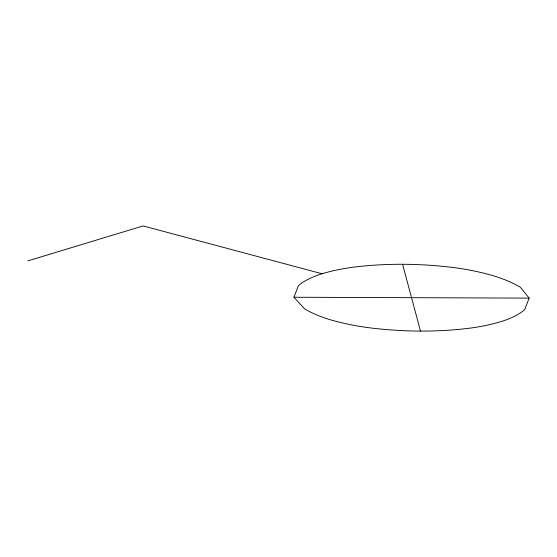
<?xml version="1.0" encoding="UTF-8"?>
<svg xmlns="http://www.w3.org/2000/svg" width="557" height="557" viewBox="0 0 557 557"><rect width="100%" height="100%" fill="white"/><g stroke="black" fill="none" stroke-linecap="round" stroke-linejoin="round"><path stroke-width="0.84" d="M293.936 297.25L298.448 285.609A86.801 41.684 5 0 1 322.071 273.759A135.95 65.287 5 0 1 356.125 266.845A205.38 98.631 5 0 1 450.564 267.193A135.95 65.287 5 0 1 488.385 274.364A92.17 44.261 5 0 1 520.259 287.161L529.15 298.113L524.638 309.748A86.801 41.684 5 0 1 501.022 321.598A135.95 65.287 5 0 1 466.968 328.512A205.38 98.631 5 0 1 372.522 328.17A135.95 65.287 5 0 1 334.701 320.992A86.801 41.684 5 0 1 304.686 308.947L293.936 297.25L529.15 298.113M27.85 260.892L143.114 225.919L322.071 273.759M402.614 264.283L420.479 331.081"/></g></svg>
